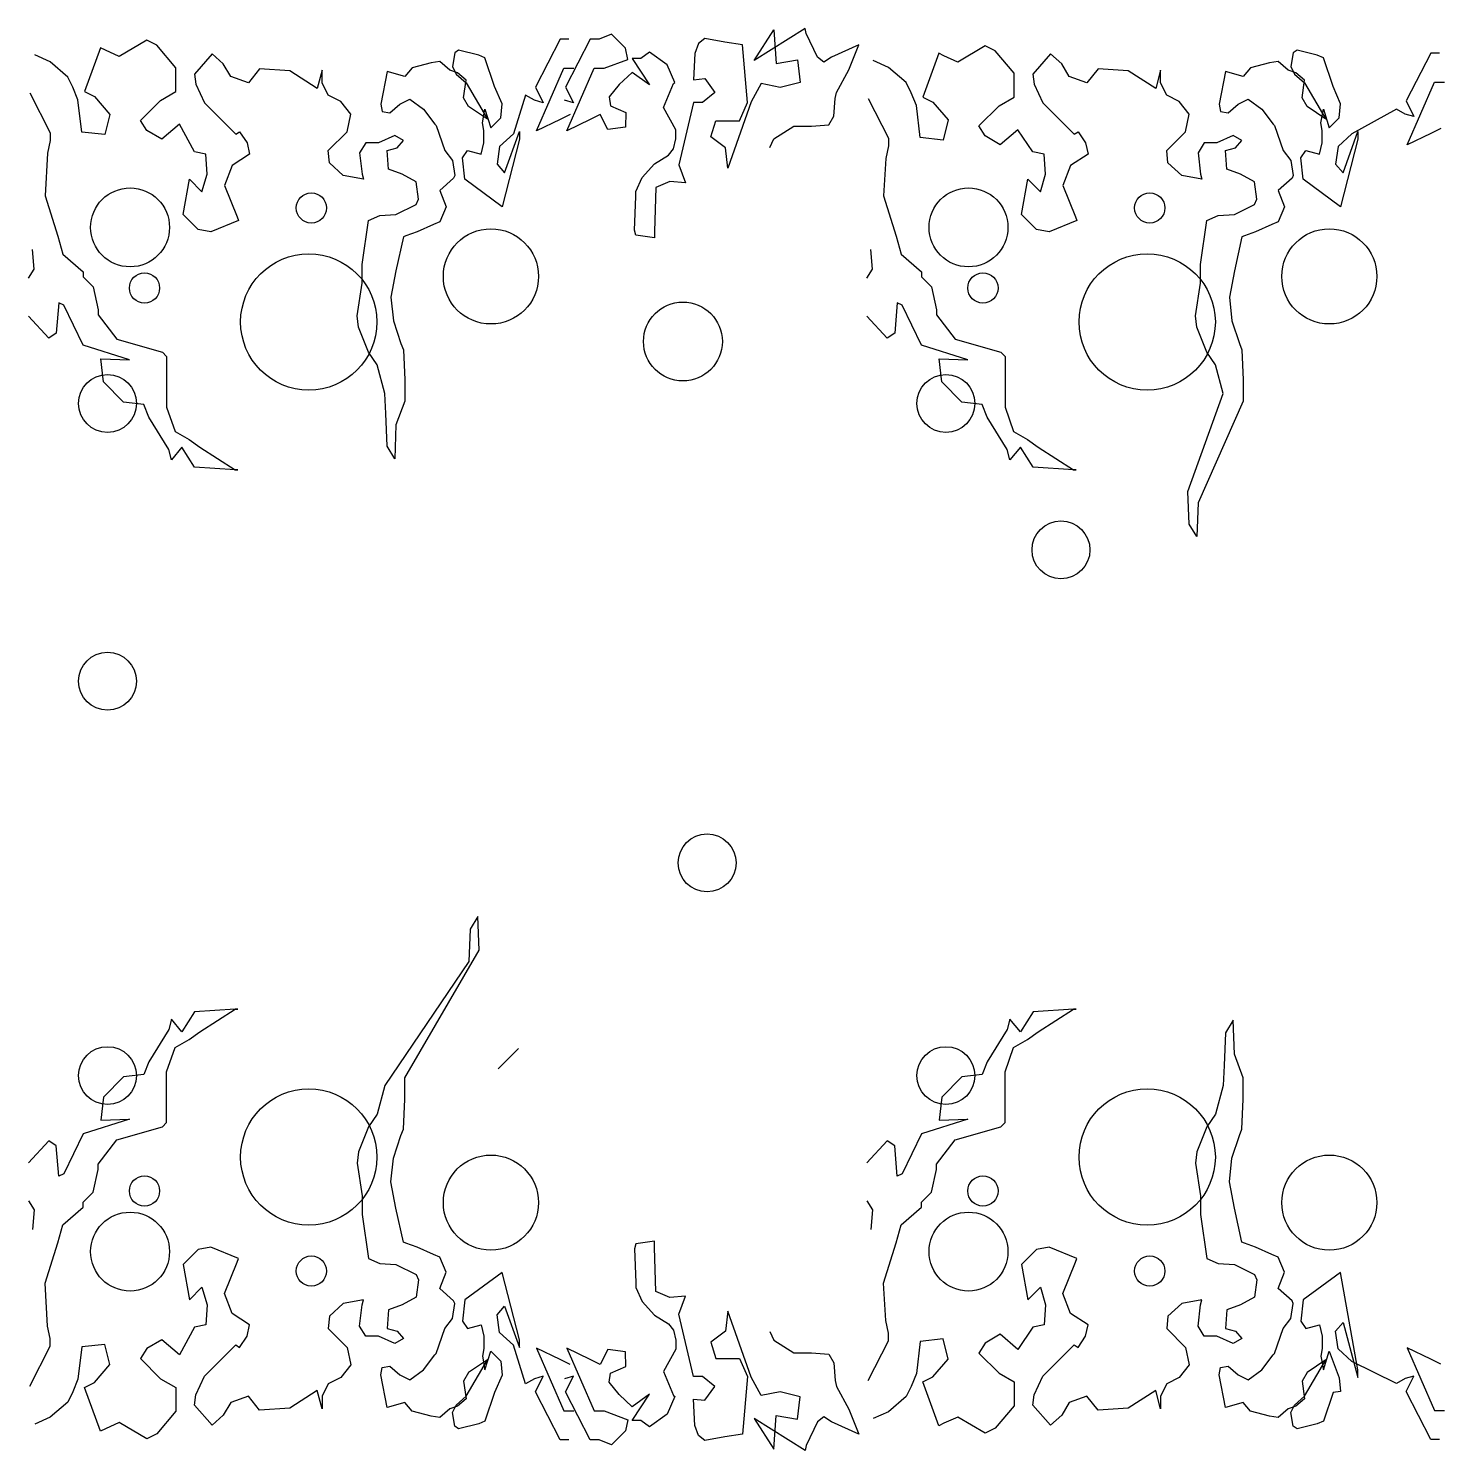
# Model space of a CAD drawing. Header units: millimetres. Extents: x 0 to 25200, y 0 to 17820.
# Drawn here: x 10519.8 to 10985.3, y 12458.9 to 12926.5 of the extents above; entities that cross this region are included whole.
import ezdxf

# ---------------------------------------------------------------- set-up
doc = ezdxf.new("R2010")
doc.units = ezdxf.units.MM
doc.header["$LTSCALE"] = 100
doc.header["$MEASUREMENT"] = 0
doc.layers.add('CO-TREE', color=251, linetype='Continuous')

# ---------------------------------------------------------------- blocks, each defined once
blk = doc.blocks.new('T-035')
at = {"layer": 'CO-TREE'}
for p, q in [((-19.62, 229.3), (-23.74, 227.65)), ((-16.74, 226.41), (-19.62, 229.3)), ((43.98, 231.21), (27.21, 220.62)), ((27.21, 220.62), (33.68, 230.8)), ((33.68, 230.8), (34.5, 219.67)), ((44.39, 229.57), (43.98, 231.21)), ((48.1, 221.73), (44.39, 229.57)), ((-187.64, 224.88), (-192.91, 210.46)), ((-185.99, 224.06), (-187.64, 224.88)), ((-172.39, 227.36), (-181.46, 222)), ((-169.1, 225.71), (-172.39, 227.36)), ((-162.92, 218.29), (-169.1, 225.71)), ((-36.57, 227.65), (-44.68, 211.93)), ((-33.68, 227.65), (-36.57, 227.65)), ((-26.63, 227.65), (-34.74, 211.93)), ((-23.74, 227.65), (-26.63, 227.65)), ((-15.09, 224.76), (-16.74, 226.41)), ((-14.27, 221.05), (-15.09, 224.76)), ((8.98, 226.24), (7.74, 222.94)), ((11.04, 227.89), (8.98, 226.24)), ((17.63, 226.65), (11.04, 227.89)), ((23.4, 225.83), (17.63, 226.65)), ((25.05, 206.87), (23.4, 225.83)), ((61.7, 225.86), (52.63, 221.73)), ((58.4, 217.61), (61.7, 225.86)), ((61.7, 225.86), (61.7, 225.86)), ((103.21, 225.54), (94.15, 220.18)), ((106.51, 223.89), (103.21, 225.54)), ((-204.2, 220.24), (-209.19, 222.52)), ((-198.37, 215.24), (-204.2, 220.24)), ((-181.46, 222), (-185.99, 224.06)), ((-150.97, 222.83), (-156.74, 216.23)), ((-147.26, 219.53), (-150.97, 222.83)), ((-78.97, 219.94), (-85.15, 218.29)), ((-76.08, 220.35), (-78.97, 219.94)), ((-72.79, 217.47), (-76.08, 220.35)), ((-71.14, 223.24), (-71.96, 218.71)), ((-69.9, 224.06), (-71.14, 223.24)), ((-63.31, 222.42), (-69.9, 224.06)), ((-61.25, 221.59), (-63.31, 222.42)), ((-58.07, 212.17), (-61.25, 221.59)), ((-22.09, 218.17), (-14.27, 221.05)), ((-12.88, 221.32), (-7.12, 212.66)), ((-10, 221.32), (-12.88, 221.32)), ((-7.12, 223.38), (-10, 221.32)), ((-1.35, 219.26), (-7.12, 223.38)), ((7.74, 222.94), (7.33, 214.29)), ((34.5, 219.67), (41.51, 220.91)), ((41.51, 220.91), (42.33, 213.49)), ((50.16, 220.09), (48.1, 221.73)), ((52.63, 221.73), (50.16, 220.09)), ((71.41, 218.42), (66.41, 220.71)), ((87.97, 223.07), (82.69, 208.64)), ((89.61, 222.24), (87.97, 223.07)), ((94.15, 220.18), (89.61, 222.24)), ((112.69, 216.47), (106.51, 223.89)), ((124.63, 222.83), (118.87, 216.23)), ((128.34, 219.53), (124.63, 222.83)), ((196.64, 219.94), (190.46, 218.29)), ((199.52, 220.35), (196.64, 219.94)), ((202.82, 217.47), (199.52, 220.35)), ((204.46, 223.24), (203.64, 218.71)), ((205.7, 224.06), (204.46, 223.24)), ((212.29, 222.42), (205.7, 224.06)), ((214.35, 221.59), (212.29, 222.42)), ((217.53, 212.17), (214.35, 221.59)), ((249.66, 223.08), (241.55, 207.36)), ((252.55, 223.08), (249.66, 223.08)), ((-196.7, 211.91), (-198.37, 215.24)), ((-162.92, 210.46), (-162.92, 218.29)), ((-156.74, 216.23), (-156.33, 212.94)), ((-144.79, 215.41), (-147.26, 219.53)), ((-139.02, 213.35), (-144.79, 215.41)), ((-135.31, 217.88), (-139.02, 213.35)), ((-125.42, 217.28), (-135.31, 217.88)), ((-116.36, 211.51), (-125.42, 217.28)), ((-114.81, 217.47), (-116.36, 211.51)), ((-114.81, 213.35), (-114.81, 217.47)), ((-93.39, 217.06), (-95.45, 206.34)), ((-87.62, 215.41), (-93.39, 217.06)), ((-85.15, 218.29), (-87.62, 215.41)), ((-70.32, 216.64), (-72.79, 217.47)), ((-71.96, 218.71), (-70.73, 216.23)), ((-70.73, 216.23), (-67.43, 213.35)), ((-67.43, 214.17), (-70.32, 216.64)), ((-44.27, 197.5), (-35.33, 218.17)), ((-35.33, 218.17), (-32.03, 218.17)), ((-34.33, 197.5), (-25.39, 218.17)), ((-25.39, 218.17), (-22.09, 218.17)), ((-12.88, 216.78), (-17.15, 212.81)), ((-7.12, 212.66), (-12.88, 216.78)), ((1.12, 213.49), (-1.35, 219.26)), ((54.28, 210.19), (58.4, 217.61)), ((77.24, 213.42), (71.41, 218.42)), ((112.69, 208.64), (112.69, 216.47)), ((118.87, 216.23), (119.28, 212.94)), ((130.82, 215.41), (128.34, 219.53)), ((136.58, 213.35), (130.82, 215.41)), ((140.29, 217.88), (136.58, 213.35)), ((150.18, 217.28), (140.29, 217.88)), ((159.24, 211.51), (150.18, 217.28)), ((160.79, 217.47), (159.24, 211.51)), ((160.79, 213.35), (160.79, 217.47)), ((182.22, 217.06), (180.16, 206.34)), ((187.98, 215.41), (182.22, 217.06)), ((190.46, 218.29), (187.98, 215.41)), ((205.29, 216.64), (202.82, 217.47)), ((203.64, 218.71), (204.88, 216.23)), ((204.88, 216.23), (208.17, 213.35)), ((208.17, 214.17), (205.29, 216.64)), ((-195.04, 207.74), (-196.7, 211.91)), ((-192.91, 210.46), (-189.58, 208.79)), ((-167.86, 207.57), (-162.92, 210.46)), ((-156.33, 212.94), (-153.44, 206.75)), ((-112.75, 209.23), (-114.81, 213.35)), ((-68.26, 208.4), (-67.43, 214.17)), ((-67.43, 213.35), (-60.43, 201.39)), ((-55.6, 206.4), (-58.07, 212.17)), ((-44.68, 211.93), (-42.11, 206.78)), ((-34.74, 211.93), (-32.17, 206.78)), ((-17.15, 212.81), (-20.45, 208.69)), ((-2.58, 205.24), (0.71, 213.07)), ((0.71, 213.07), (1.12, 213.49)), ((7.33, 214.29), (11.04, 214.7)), ((11.04, 214.7), (14.34, 210.17)), ((29.56, 213.08), (26.26, 207.11)), ((35.74, 211.84), (29.56, 213.08)), ((42.33, 213.49), (35.74, 211.84)), ((78.9, 210.09), (77.24, 213.42)), ((119.28, 212.94), (122.16, 206.75)), ((162.85, 209.23), (160.79, 213.35)), ((207.35, 208.4), (208.17, 214.17)), ((208.17, 213.35), (215.18, 201.39)), ((220, 206.4), (217.53, 212.17)), ((241.96, 192.93), (250.9, 213.6)), ((250.9, 213.6), (254.19, 213.6)), ((-210.86, 210.03), (-204.2, 196.92)), ((-193.74, 197.13), (-195.04, 207.74)), ((-189.58, 208.79), (-184.58, 202.96)), ((-174.45, 200.98), (-167.86, 207.57)), ((-153.44, 206.75), (-143.14, 196.45)), ((-108.63, 207.17), (-112.75, 209.23)), ((-105.34, 203.04), (-108.63, 207.17)), ((-95.45, 206.34), (-95.04, 203.87)), ((-92.56, 203.46), (-89.27, 206.34)), ((-89.27, 206.34), (-85.97, 207.99)), ((-85.97, 207.99), (-81.44, 204.69)), ((-66.61, 205.52), (-68.26, 208.4)), ((-56.01, 201.87), (-55.6, 206.4)), ((-47.88, 209.25), (-51.89, 196.51)), ((-44.99, 207.61), (-47.88, 209.25)), ((-42.11, 206.78), (-44.99, 207.61)), ((-32.17, 206.78), (-35.05, 207.61)), ((-20.45, 208.69), (-20.03, 205.8)), ((-20.03, 205.8), (-14.94, 203.6)), ((7.33, 206.87), (2.49, 186.38)), ((10.22, 206.87), (7.33, 206.87)), ((14.34, 210.17), (10.22, 206.87)), ((26.26, 207.11), (18.64, 185.32)), ((22.48, 200.88), (25.05, 206.87)), ((53.46, 202.36), (53.87, 208.13)), ((53.87, 208.13), (54.28, 210.19)), ((64.75, 208.21), (71.41, 195.1)), ((80.57, 205.93), (78.9, 210.09)), ((81.86, 195.31), (80.57, 205.93)), ((82.69, 208.64), (86.02, 206.98)), ((86.02, 206.98), (91.02, 201.14)), ((107.74, 205.76), (112.69, 208.64)), ((122.16, 206.75), (132.46, 196.45)), ((166.97, 207.17), (162.85, 209.23)), ((170.27, 203.04), (166.97, 207.17)), ((180.16, 206.34), (180.57, 203.87)), ((183.04, 203.46), (186.34, 206.34)), ((186.34, 206.34), (189.63, 207.99)), ((189.63, 207.99), (194.16, 204.69)), ((209, 205.52), (207.35, 208.4)), ((219.59, 201.87), (220, 206.4)), ((241.55, 207.36), (244.12, 202.21)), ((-184.58, 202.96), (-186.25, 196.3)), ((-106.57, 197.27), (-105.34, 203.04)), ((-95.04, 203.87), (-92.56, 203.46)), ((-81.44, 204.69), (-77.73, 199.75)), ((-60.43, 201.39), (-66.61, 205.52)), ((-62.08, 200.16), (-61.25, 204.69)), ((-61.25, 204.69), (-59.31, 198.57)), ((-59.31, 198.57), (-56.01, 201.87)), ((-36.57, 201.27), (-44.27, 197.5)), ((-33.27, 202.92), (-36.57, 201.27)), ((-26.63, 201.27), (-34.33, 197.5)), ((-23.33, 202.92), (-26.63, 201.27)), ((-20.86, 197.97), (-23.33, 202.92)), ((-14.94, 203.6), (-15.09, 198.8)), ((1.54, 197.82), (-2.58, 205.24)), ((51.81, 199.48), (53.46, 202.36)), ((91.02, 201.14), (89.35, 194.48)), ((101.15, 199.16), (107.74, 205.76)), ((169.03, 197.27), (170.27, 203.04)), ((180.57, 203.87), (183.04, 203.46)), ((194.16, 204.69), (197.87, 199.75)), ((215.18, 201.39), (209, 205.52)), ((213.53, 200.16), (214.35, 204.69)), ((214.35, 204.69), (216.29, 198.57)), ((216.29, 198.57), (219.59, 201.87)), ((238.35, 204.68), (223.71, 196.51)), ((241.23, 203.04), (238.35, 204.68)), ((244.12, 202.21), (241.23, 203.04)), ((-204.2, 196.92), (-204.2, 194.42)), ((-186.25, 196.3), (-193.74, 197.13)), ((-172.39, 197.68), (-174.45, 200.98)), ((-167.45, 194.8), (-172.39, 197.68)), ((-161.68, 199.74), (-167.45, 194.8)), ((-156.74, 190.68), (-161.68, 199.74)), ((-143.14, 196.45), (-141.91, 197.27)), ((-141.91, 197.27), (-139.43, 193.56)), ((-112.75, 191.09), (-106.57, 197.27)), ((-77.73, 199.75), (-77.32, 199.33)), ((-77.32, 199.33), (-74.44, 191.09)), ((-61.66, 197.69), (-62.08, 200.16)), ((-61.66, 193.56), (-61.66, 197.69)), ((-51.89, 196.51), (-56.43, 192.39)), ((-54.78, 183.73), (-49.94, 197.3)), ((-49.94, 197.3), (-49.94, 194.83)), ((-15.09, 198.8), (-20.86, 197.97)), ((1.54, 194.94), (1.54, 197.82)), ((13, 195.53), (14.65, 200.88)), ((14.65, 200.88), (17.53, 200.88)), ((17.53, 200.88), (22.48, 200.88)), ((33.68, 194.94), (40.27, 199.07)), ((40.27, 199.07), (46.04, 199.07)), ((46.04, 199.07), (51.81, 199.48)), ((103.21, 195.86), (101.15, 199.16)), ((113.92, 197.92), (108.15, 192.98)), ((118.87, 190.68), (113.92, 197.92)), ((132.46, 196.45), (133.7, 197.27)), ((133.7, 197.27), (136.17, 193.56)), ((162.85, 191.09), (169.03, 197.27)), ((197.87, 199.75), (198.28, 199.33)), ((198.28, 199.33), (201.17, 191.09)), ((213.94, 197.69), (213.53, 200.16)), ((213.94, 193.56), (213.94, 197.69)), ((223.71, 196.51), (219.18, 192.39)), ((220.83, 183.73), (225.67, 197.3)), ((225.67, 197.3), (225.67, 194.83)), ((249.66, 196.7), (241.96, 192.93)), ((252.96, 198.35), (249.66, 196.7)), ((-204.2, 194.42), (-205.03, 190.25)), ((-139.43, 193.56), (-138.61, 189.85)), ((-100.39, 193.56), (-102.45, 190.27)), ((-98.33, 193.56), (-100.39, 193.56)), ((-96.27, 193.56), (-98.33, 193.56)), ((-90.92, 196.04), (-96.27, 193.56)), ((-93.39, 191.09), (-90.09, 191.91)), ((-88.03, 194.39), (-90.92, 196.04)), ((-90.09, 191.91), (-88.03, 194.39)), ((-62.49, 189.85), (-61.66, 193.56)), ((-56.43, 192.39), (-57.25, 186.62)), ((-49.94, 194.83), (-55.6, 172.6)), ((0.71, 191.64), (1.54, 194.94)), ((17.82, 191.92), (13, 195.53)), ((18.64, 185.32), (17.82, 191.92)), ((32.44, 192.06), (33.68, 194.94)), ((71.41, 192.6), (70.57, 188.43)), ((71.41, 195.1), (71.41, 192.6)), ((89.35, 194.48), (81.86, 195.31)), ((108.15, 192.98), (103.21, 195.86)), ((136.17, 193.56), (137, 189.85)), ((175.21, 193.56), (173.15, 190.27)), ((177.27, 193.56), (175.21, 193.56)), ((179.33, 193.56), (177.27, 193.56)), ((184.69, 196.04), (179.33, 193.56)), ((182.22, 191.09), (185.51, 191.91)), ((187.57, 194.39), (184.69, 196.04)), ((185.51, 191.91), (187.57, 194.39)), ((213.12, 189.85), (213.94, 193.56)), ((219.18, 192.39), (218.35, 186.62)), ((225.67, 194.83), (220, 172.6)), ((-205.03, 190.25), (-205.86, 176.2)), ((-153.03, 189.85), (-156.74, 190.68)), ((-152.62, 183.26), (-153.03, 189.85)), ((-138.61, 189.85), (-144.38, 186.14)), ((-112.34, 186.97), (-112.75, 191.09)), ((-102.45, 190.27), (-101.63, 183.26)), ((-92.98, 184.91), (-93.39, 191.09)), ((-74.44, 191.09), (-71.96, 187.79)), ((-71.96, 187.79), (-71.14, 182.85)), ((-68.67, 188.62), (-67.02, 191.09)), ((-67.84, 181.61), (-68.67, 188.62)), ((-67.02, 191.09), (-62.49, 189.85)), ((-5.47, 186.7), (-0.94, 189.58)), ((-0.94, 189.58), (0.71, 191.64)), ((70.57, 188.43), (69.74, 176.2)), ((122.57, 189.85), (118.87, 190.68)), ((122.99, 183.26), (122.57, 189.85)), ((137, 189.85), (131.23, 186.14)), ((163.26, 186.97), (162.85, 191.09)), ((173.15, 190.27), (173.98, 183.26)), ((182.63, 184.91), (182.22, 191.09)), ((201.17, 191.09), (203.64, 187.79)), ((203.64, 187.79), (204.46, 182.85)), ((206.94, 188.62), (208.58, 191.09)), ((207.76, 181.61), (206.94, 188.62)), ((208.58, 191.09), (213.12, 189.85)), ((-154.27, 177.49), (-152.62, 183.26)), ((-144.38, 186.14), (-146.85, 179.55)), ((-107.81, 182.85), (-112.34, 186.97)), ((-101.22, 181.61), (-107.81, 182.85)), ((-101.63, 183.26), (-101.22, 181.61)), ((-88.44, 183.26), (-92.98, 184.91)), ((-83.91, 180.79), (-88.44, 183.26)), ((-71.14, 182.85), (-71.55, 182.02)), ((-57.25, 186.62), (-54.78, 183.73)), ((-9.59, 182.16), (-5.47, 186.7)), ((2.49, 186.38), (4.71, 180.47)), ((121.34, 177.49), (122.99, 183.26)), ((131.23, 186.14), (128.76, 179.55)), ((167.8, 182.85), (163.26, 186.97)), ((174.39, 181.61), (167.8, 182.85)), ((173.98, 183.26), (174.39, 181.61)), ((187.16, 183.26), (182.63, 184.91)), ((191.69, 180.79), (187.16, 183.26)), ((204.46, 182.85), (204.05, 182.02)), ((218.35, 186.62), (220.83, 183.73)), ((-160.45, 170.07), (-158.39, 181.61)), ((-158.39, 181.61), (-154.27, 177.49)), ((-146.85, 179.55), (-142.73, 169.25)), ((-83.09, 175.02), (-83.91, 180.79)), ((-71.55, 182.02), (-76.08, 177.9)), ((-76.08, 177.9), (-74.02, 172.54)), ((-55.6, 172.6), (-67.84, 181.61)), ((-11.65, 177.63), (-9.59, 182.16)), ((-5.06, 178.87), (-5.47, 164.44)), ((-0.52, 180.93), (-5.06, 178.87)), ((4.71, 180.47), (-0.52, 180.93)), ((115.16, 170.07), (117.22, 181.61)), ((117.22, 181.61), (121.34, 177.49)), ((128.76, 179.55), (132.88, 169.25)), ((192.52, 175.02), (191.69, 180.79)), ((204.05, 182.02), (199.52, 177.9)), ((199.52, 177.9), (201.58, 172.54)), ((220, 172.6), (207.76, 181.61)), ((-205.86, 176.2), (-201.7, 162.87)), ((-90.5, 170.07), (-83.91, 173.37)), ((-83.91, 173.37), (-83.09, 175.02)), ((-12.06, 164.85), (-11.65, 175.98)), ((-11.65, 175.98), (-11.65, 177.63)), ((69.74, 176.2), (73.9, 162.87)), ((185.1, 170.07), (191.69, 173.37)), ((191.69, 173.37), (192.52, 175.02)), ((-155.5, 165.12), (-160.45, 170.07)), ((-142.73, 169.25), (-142.32, 168.01)), ((-99.57, 168.01), (-95.86, 169.66)), ((-95.86, 169.66), (-90.5, 170.07)), ((-74.02, 172.54), (-76.08, 167.6)), ((120.1, 165.12), (115.16, 170.07)), ((132.88, 169.25), (133.29, 168.01)), ((176.04, 168.01), (179.74, 169.66)), ((179.74, 169.66), (185.1, 170.07)), ((201.58, 172.54), (199.52, 167.6)), ((-151.38, 164.3), (-155.5, 165.12)), ((-142.32, 168.01), (-151.38, 164.3)), ((-101.63, 153.58), (-99.57, 168.01)), ((-83.5, 164.3), (-87.21, 163.06)), ((-78.14, 166.77), (-83.5, 164.3)), ((-76.08, 167.6), (-78.14, 166.77)), ((-11.65, 163.2), (-12.06, 164.85)), ((-5.47, 164.44), (-5.47, 162.38)), ((124.22, 164.3), (120.1, 165.12)), ((133.29, 168.01), (124.22, 164.3)), ((173.98, 153.58), (176.04, 168.01)), ((192.1, 164.3), (188.4, 163.06)), ((197.46, 166.77), (192.1, 164.3)), ((199.52, 167.6), (197.46, 166.77)), ((-201.7, 162.87), (-200.03, 157.04)), ((-88.03, 162.65), (-90.5, 151.52)), ((-87.21, 163.06), (-88.03, 162.65)), ((-5.47, 162.38), (-11.65, 163.2)), ((73.9, 162.87), (75.57, 157.04)), ((187.57, 162.65), (185.1, 151.52)), ((188.4, 163.06), (187.57, 162.65)), ((-209.47, 152.1), (-210.03, 158.49)), ((-200.03, 157.04), (-193.37, 151.21)), ((66.14, 152.1), (65.58, 158.49)), ((75.57, 157.04), (82.23, 151.21)), ((-211.32, 149.13), (-209.47, 152.1)), ((-193.37, 151.21), (-193.37, 149.56)), ((-101.63, 147.4), (-101.63, 153.58)), ((-90.5, 151.52), (-92.15, 142.87)), ((64.29, 149.13), (66.14, 152.1)), ((82.23, 151.21), (82.24, 149.56)), ((173.98, 147.4), (173.98, 153.58)), ((185.1, 151.52), (183.45, 142.87)), ((-193.37, 149.56), (-190.04, 146.23)), ((-190.04, 146.23), (-188.37, 138.73)), ((-103.28, 136.68), (-101.63, 147.4)), ((82.24, 149.56), (85.57, 146.23)), ((85.57, 146.23), (87.23, 138.73)), ((172.33, 136.68), (173.98, 147.4)), ((-201.32, 141.01), (-202.16, 131.02)), ((-199.66, 140.18), (-201.32, 141.01)), ((-92.15, 142.87), (-91.33, 135.04)), ((74.28, 141.01), (73.45, 131.02)), ((75.95, 140.18), (74.28, 141.01)), ((183.45, 142.87), (184.28, 135.04)), ((-204.65, 129.35), (-211.32, 136.63)), ((-193.37, 127.07), (-199.66, 140.18)), ((-188.37, 138.73), (-188.37, 137.07)), ((-188.37, 137.07), (-182.27, 129.01)), ((-102.86, 132.98), (-103.28, 136.68)), ((70.95, 129.35), (64.29, 136.63)), ((82.24, 127.07), (75.95, 140.18)), ((87.23, 138.73), (87.23, 137.07)), ((87.23, 137.07), (93.33, 129.01)), ((172.74, 132.98), (172.33, 136.68)), ((-202.16, 131.02), (-204.65, 129.35)), ((-99.57, 124.73), (-102.86, 132.98)), ((-91.33, 135.04), (-88.86, 127.62)), ((73.45, 131.02), (70.95, 129.35)), ((176.04, 124.73), (172.74, 132.98)), ((184.28, 135.04), (186.75, 127.62)), ((-178.13, 122.29), (-193.37, 127.07)), ((-182.27, 129.01), (-167.3, 124.78)), ((-88.86, 127.62), (-88.03, 125.56)), ((97.48, 122.29), (82.24, 127.07)), ((93.33, 129.01), (108.3, 124.78)), ((186.75, 127.62), (187.57, 125.56)), ((-187.54, 122.53), (-178.13, 122.29)), ((-186.7, 115.03), (-187.54, 122.53)), ((-167.3, 124.78), (-165.89, 123.36)), ((-165.89, 123.36), (-165.89, 106.7)), ((-96.68, 120.61), (-99.57, 124.73)), ((-88.03, 125.56), (-87.62, 115.66)), ((88.9, 115.03), (88.07, 122.53)), ((88.07, 122.53), (97.48, 122.29)), ((108.3, 124.78), (109.72, 123.36)), ((109.72, 123.36), (109.72, 106.7)), ((178.92, 120.61), (176.04, 124.73)), ((187.57, 125.56), (187.98, 115.66)), ((-94.21, 111.13), (-96.68, 120.61)), ((181.39, 111.13), (178.92, 120.61)), ((-180.04, 108.37), (-186.7, 115.03)), ((-87.62, 115.66), (-87.62, 108.66)), ((95.56, 108.37), (88.9, 115.03)), ((187.98, 115.66), (187.98, 108.66)), ((-173.38, 107.54), (-180.04, 108.37)), ((-93.8, 104.54), (-94.21, 111.13)), ((-87.62, 108.66), (-90.5, 100.83)), ((102.22, 107.54), (95.56, 108.37)), ((169.86, 78.95), (181.39, 111.13)), ((187.98, 108.66), (173.15, 75.24)), ((-171.72, 103.37), (-173.38, 107.54)), ((-165.14, 92.7), (-171.72, 103.37)), ((-165.89, 106.7), (-163.11, 98.65)), ((-93.39, 93.82), (-93.8, 104.54)), ((103.89, 103.37), (102.22, 107.54)), ((110.46, 92.7), (103.89, 103.37)), ((109.72, 106.7), (112.49, 98.65)), ((-163.11, 98.65), (-158.48, 96.03)), ((-90.5, 100.83), (-90.92, 89.7)), ((112.49, 98.65), (117.12, 96.03)), ((-160.85, 93.56), (-164.31, 89.37)), ((-156.69, 86.9), (-160.85, 93.56)), ((-158.48, 96.03), (-155.03, 93.56)), ((-155.03, 93.56), (-143.37, 86.07)), ((-90.92, 89.7), (-93.39, 93.82)), ((114.75, 93.56), (111.3, 89.37)), ((118.91, 86.9), (114.75, 93.56)), ((117.12, 96.03), (120.58, 93.56)), ((120.58, 93.56), (132.24, 86.07)), ((-164.31, 89.37), (-165.14, 92.7)), ((111.3, 89.37), (110.46, 92.7)), ((-143.37, 86.07), (-156.69, 86.9)), ((-142.54, 86.07), (-143.37, 86.07)), ((-143.37, 86.07), (-142.54, 86.07)), ((132.24, 86.07), (118.91, 86.9)), ((132.24, 86.07), (133.07, 86.07)), ((133.07, 86.07), (132.24, 86.07)), ((170.27, 68.23), (169.86, 78.95)), ((173.15, 75.24), (172.74, 64.11)), ((172.74, 64.11), (170.27, 68.23)), ((-66.08, -64.94), (-66.5, -75.65)), ((-63.61, -60.82), (-66.08, -64.94)), ((-63.2, -71.94), (-63.61, -60.82)), ((-87.62, -113.89), (-63.2, -71.94)), ((-66.5, -75.65), (-94.21, -116.37)), ((-156.69, -92.13), (-160.85, -98.8)), ((-143.37, -91.3), (-156.69, -92.13)), ((-155.03, -98.8), (-143.37, -91.3)), ((-143.37, -91.3), (-142.54, -91.3)), ((-142.54, -91.3), (-143.37, -91.3)), ((118.91, -92.13), (114.75, -98.8)), ((132.24, -91.3), (118.91, -92.13)), ((120.58, -98.8), (132.24, -91.3)), ((133.07, -91.3), (132.24, -91.3)), ((132.24, -91.3), (133.07, -91.3)), ((-165.14, -97.93), (-171.72, -108.61)), ((-164.31, -94.6), (-165.14, -97.93)), ((-160.85, -98.8), (-164.31, -94.6)), ((110.46, -97.93), (103.89, -108.61)), ((111.3, -94.6), (110.46, -97.93)), ((114.75, -98.8), (111.3, -94.6)), ((184.69, -94.93), (182.22, -99.05)), ((185.1, -106.06), (184.69, -94.93)), ((-163.11, -103.88), (-158.48, -101.27)), ((-158.48, -101.27), (-155.03, -98.8)), ((112.49, -103.88), (117.12, -101.27)), ((117.12, -101.27), (120.58, -98.8)), ((182.22, -99.05), (181.8, -109.77)), ((-165.89, -111.94), (-163.11, -103.88)), ((-50.27, -104.25), (-56.93, -110.91)), ((109.72, -111.94), (112.49, -103.88)), ((187.98, -113.89), (185.1, -106.06)), ((-171.72, -108.61), (-173.38, -112.77)), ((-165.89, -128.6), (-165.89, -111.94)), ((103.89, -108.61), (102.22, -112.77)), ((109.72, -128.6), (109.72, -111.94)), ((181.8, -109.77), (181.39, -116.37)), ((-180.04, -113.6), (-186.7, -120.27)), ((-173.38, -112.77), (-180.04, -113.6)), ((-94.21, -116.37), (-96.68, -125.84)), ((-87.62, -120.9), (-87.62, -113.89)), ((95.56, -113.6), (88.9, -120.27)), ((102.22, -112.77), (95.56, -113.6)), ((181.39, -116.37), (178.92, -125.84)), ((187.98, -120.9), (187.98, -113.89)), ((-186.7, -120.27), (-187.54, -127.77)), ((-88.03, -130.79), (-87.62, -120.9)), ((88.9, -120.27), (88.07, -127.77)), ((187.57, -130.79), (187.98, -120.9)), ((-96.68, -125.84), (-99.57, -129.97)), ((178.92, -125.84), (176.04, -129.97)), ((-178.13, -127.52), (-193.37, -132.3)), ((-187.54, -127.77), (-178.13, -127.52)), ((-182.27, -134.24), (-167.3, -130.02)), ((-167.3, -130.02), (-165.89, -128.6)), ((-99.57, -129.97), (-102.86, -138.21)), ((-88.86, -132.85), (-88.03, -130.79)), ((97.48, -127.52), (82.24, -132.3)), ((88.07, -127.77), (97.48, -127.52)), ((93.33, -134.24), (108.3, -130.02)), ((108.3, -130.02), (109.72, -128.6)), ((176.04, -129.97), (172.74, -138.21)), ((186.75, -132.85), (187.57, -130.79)), ((-204.65, -134.59), (-211.32, -141.87)), ((-202.16, -136.25), (-204.65, -134.59)), ((-193.37, -132.3), (-199.66, -145.42)), ((-188.37, -142.3), (-182.27, -134.24)), ((-91.33, -140.27), (-88.86, -132.85)), ((70.95, -134.59), (64.29, -141.87)), ((73.45, -136.25), (70.95, -134.59)), ((82.24, -132.3), (75.95, -145.42)), ((87.23, -142.3), (93.33, -134.24)), ((184.28, -140.27), (186.75, -132.85)), ((-201.32, -146.25), (-202.16, -136.25)), ((-102.86, -138.21), (-103.28, -141.92)), ((-92.15, -148.1), (-91.33, -140.27)), ((74.28, -146.25), (73.45, -136.25)), ((172.74, -138.21), (172.33, -141.92)), ((183.45, -148.1), (184.28, -140.27)), ((-190.04, -151.46), (-188.37, -143.97)), ((-188.37, -143.97), (-188.37, -142.3)), ((-103.28, -141.92), (-101.63, -152.64)), ((85.57, -151.46), (87.23, -143.97)), ((87.23, -143.97), (87.23, -142.3)), ((172.33, -141.92), (173.98, -152.64)), ((-199.66, -145.42), (-201.32, -146.25)), ((-90.5, -156.76), (-92.15, -148.1)), ((75.95, -145.42), (74.28, -146.25)), ((185.1, -156.76), (183.45, -148.1)), ((-193.37, -154.8), (-190.04, -151.46)), ((-101.63, -152.64), (-101.63, -158.82)), ((82.24, -154.8), (85.57, -151.46)), ((173.98, -152.64), (173.98, -158.82)), ((-211.32, -154.36), (-209.47, -157.33)), ((-209.47, -157.33), (-210.03, -163.72)), ((-200.03, -162.27), (-193.37, -156.44)), ((-193.37, -156.44), (-193.37, -154.8)), ((-101.63, -158.82), (-99.57, -173.24)), ((-88.03, -167.89), (-90.5, -156.76)), ((64.29, -154.36), (66.14, -157.33)), ((66.14, -157.33), (65.58, -163.72)), ((75.57, -162.27), (82.23, -156.44)), ((82.23, -156.44), (82.24, -154.8)), ((173.98, -158.82), (176.04, -173.24)), ((187.57, -167.89), (185.1, -156.76)), ((-201.7, -168.1), (-200.03, -162.27)), ((73.9, -168.1), (75.57, -162.27)), ((-205.86, -181.43), (-201.7, -168.1)), ((-87.21, -168.3), (-88.03, -167.89)), ((-83.5, -169.53), (-87.21, -168.3)), ((-5.47, -167.61), (-11.65, -168.44)), ((-5.47, -169.67), (-5.47, -167.61)), ((69.74, -181.43), (73.9, -168.1)), ((188.4, -168.3), (187.57, -167.89)), ((192.1, -169.53), (188.4, -168.3)), ((-155.5, -170.36), (-160.45, -175.3)), ((-151.38, -169.53), (-155.5, -170.36)), ((-142.32, -173.24), (-151.38, -169.53)), ((-78.14, -172.01), (-83.5, -169.53)), ((-76.08, -172.83), (-78.14, -172.01)), ((-74.02, -177.78), (-76.08, -172.83)), ((-11.65, -168.44), (-12.06, -170.09)), ((-12.06, -170.09), (-11.65, -181.21)), ((-5.06, -184.1), (-5.47, -169.67)), ((120.1, -170.36), (115.16, -175.3)), ((124.22, -169.53), (120.1, -170.36)), ((133.29, -173.24), (124.22, -169.53)), ((197.46, -172.01), (192.1, -169.53)), ((199.52, -172.83), (197.46, -172.01)), ((201.58, -177.78), (199.52, -172.83)), ((-160.45, -175.3), (-158.39, -186.85)), ((-146.85, -184.78), (-142.73, -174.48)), ((-142.73, -174.48), (-142.32, -173.24)), ((-99.57, -173.24), (-95.86, -174.89)), ((-95.86, -174.89), (-90.5, -175.3)), ((-90.5, -175.3), (-83.91, -178.6)), ((115.16, -175.3), (117.22, -186.85)), ((128.76, -184.78), (132.88, -174.48)), ((132.88, -174.48), (133.29, -173.24)), ((176.04, -173.24), (179.74, -174.89)), ((179.74, -174.89), (185.1, -175.3)), ((185.1, -175.3), (191.69, -178.6)), ((-205.03, -195.49), (-205.86, -181.43)), ((-83.91, -178.6), (-83.09, -180.25)), ((-83.09, -180.25), (-83.91, -186.02)), ((-76.08, -183.14), (-74.02, -177.78)), ((-55.6, -177.84), (-67.84, -186.85)), ((-49.94, -200.06), (-55.6, -177.84)), ((-11.65, -181.21), (-11.65, -182.86)), ((70.57, -193.67), (69.74, -181.43)), ((191.69, -178.6), (192.52, -180.25)), ((192.52, -180.25), (191.69, -186.02)), ((199.52, -183.14), (201.58, -177.78)), ((220, -177.84), (207.76, -186.85)), ((225.67, -209.93), (220, -177.84)), ((-158.39, -186.85), (-154.27, -182.72)), ((-154.27, -182.72), (-152.62, -188.49)), ((-144.38, -191.38), (-146.85, -184.78)), ((-101.22, -186.85), (-107.81, -188.08)), ((-101.63, -188.49), (-101.22, -186.85)), ((-83.91, -186.02), (-88.44, -188.49)), ((-71.55, -187.26), (-76.08, -183.14)), ((-67.84, -186.85), (-68.67, -193.85)), ((-11.65, -182.86), (-9.59, -187.4)), ((-0.52, -186.16), (-5.06, -184.1)), ((4.71, -185.71), (-0.52, -186.16)), ((2.49, -191.61), (4.71, -185.71)), ((117.22, -186.85), (121.34, -182.72)), ((121.34, -182.72), (122.99, -188.49)), ((131.23, -191.38), (128.76, -184.78)), ((174.39, -186.85), (167.8, -188.08)), ((173.98, -188.49), (174.39, -186.85)), ((191.69, -186.02), (187.16, -188.49)), ((204.05, -187.26), (199.52, -183.14)), ((207.76, -186.85), (206.94, -193.85)), ((-152.62, -188.49), (-153.03, -195.09)), ((-138.61, -195.09), (-144.38, -191.38)), ((-107.81, -188.08), (-112.34, -192.2)), ((-102.45, -195.5), (-101.63, -188.49)), ((-92.98, -190.14), (-93.39, -196.32)), ((-88.44, -188.49), (-92.98, -190.14)), ((-71.96, -193.03), (-71.14, -188.08)), ((-71.14, -188.08), (-71.55, -187.26)), ((-57.25, -191.85), (-54.78, -188.96)), ((-54.78, -188.96), (-49.94, -202.54)), ((-9.59, -187.4), (-5.47, -191.93)), ((7.33, -212.1), (2.49, -191.61)), ((18.64, -190.56), (17.82, -197.15)), ((26.26, -212.35), (18.64, -190.56)), ((122.99, -188.49), (122.57, -195.09)), ((137, -195.09), (131.23, -191.38)), ((167.8, -188.08), (163.26, -192.2)), ((173.15, -195.5), (173.98, -188.49)), ((182.63, -190.14), (182.22, -196.32)), ((187.16, -188.49), (182.63, -190.14)), ((203.64, -193.03), (204.46, -188.08)), ((204.46, -188.08), (204.05, -187.26)), ((-204.2, -199.65), (-205.03, -195.49)), ((-156.74, -195.91), (-161.68, -204.98)), ((-153.03, -195.09), (-156.74, -195.91)), ((-139.43, -198.8), (-138.61, -195.09)), ((-112.34, -192.2), (-112.75, -196.32)), ((-112.75, -196.32), (-106.57, -202.51)), ((-100.39, -198.8), (-102.45, -195.5)), ((-93.39, -196.32), (-90.09, -197.15)), ((-77.32, -204.57), (-74.44, -196.32)), ((-74.44, -196.32), (-71.96, -193.03)), ((-68.67, -193.85), (-67.02, -196.32)), ((-67.02, -196.32), (-62.49, -195.09)), ((-62.49, -195.09), (-61.66, -198.8)), ((-56.43, -197.62), (-57.25, -191.85)), ((-5.47, -191.93), (-0.94, -194.82)), ((-0.94, -194.82), (0.71, -196.88)), ((71.41, -197.83), (70.57, -193.67)), ((118.87, -195.91), (113.92, -203.16)), ((122.57, -195.09), (118.87, -195.91)), ((136.17, -198.8), (137, -195.09)), ((163.26, -192.2), (162.85, -196.32)), ((162.85, -196.32), (169.03, -202.51)), ((175.21, -198.8), (173.15, -195.5)), ((182.22, -196.32), (185.51, -197.15)), ((198.28, -204.57), (201.17, -196.32)), ((201.17, -196.32), (203.64, -193.03)), ((206.94, -193.85), (208.58, -196.32)), ((208.58, -196.32), (213.12, -195.09)), ((213.12, -195.09), (213.94, -198.8)), ((218.35, -197.23), (220.83, -194.34)), ((220.83, -194.34), (225.67, -212.4)), ((-204.2, -202.15), (-204.2, -199.65)), ((-167.45, -200.03), (-172.39, -202.92)), ((-161.68, -204.98), (-167.45, -200.03)), ((-141.91, -202.51), (-139.43, -198.8)), ((-98.33, -198.8), (-100.39, -198.8)), ((-96.27, -198.8), (-98.33, -198.8)), ((-90.92, -201.27), (-96.27, -198.8)), ((-88.03, -199.62), (-90.92, -201.27)), ((-90.09, -197.15), (-88.03, -199.62)), ((-61.66, -198.8), (-61.66, -202.92)), ((-51.89, -201.74), (-56.43, -197.62)), ((-49.94, -202.54), (-49.94, -200.06)), ((0.71, -196.88), (1.54, -200.17)), ((1.54, -200.17), (1.54, -203.06)), ((17.82, -197.15), (13, -200.76)), ((13, -200.76), (14.65, -206.12)), ((32.44, -197.29), (33.68, -200.18)), ((33.68, -200.18), (40.27, -204.3)), ((64.75, -213.44), (71.41, -200.33)), ((71.41, -200.33), (71.41, -197.83)), ((81.86, -200.55), (80.57, -211.16)), ((89.35, -199.71), (81.86, -200.55)), ((91.02, -206.38), (89.35, -199.71)), ((108.15, -198.21), (103.21, -201.1)), ((113.92, -203.16), (108.15, -198.21)), ((133.7, -202.51), (136.17, -198.8)), ((177.27, -198.8), (175.21, -198.8)), ((179.33, -198.8), (177.27, -198.8)), ((184.69, -201.27), (179.33, -198.8)), ((187.57, -199.62), (184.69, -201.27)), ((185.51, -197.15), (187.57, -199.62)), ((213.94, -198.8), (213.94, -202.92)), ((219.18, -203), (218.35, -197.23)), ((-210.86, -215.26), (-204.2, -202.15)), ((-193.74, -202.37), (-195.04, -212.98)), ((-186.25, -201.53), (-193.74, -202.37)), ((-184.58, -208.2), (-186.25, -201.53)), ((-172.39, -202.92), (-174.45, -206.21)), ((-153.44, -211.99), (-143.14, -201.68)), ((-143.14, -201.68), (-141.91, -202.51)), ((-106.57, -202.51), (-105.34, -208.28)), ((-81.44, -209.93), (-77.73, -204.98)), ((-77.73, -204.98), (-77.32, -204.57)), ((-61.66, -202.92), (-62.08, -205.39)), ((-62.08, -205.39), (-61.25, -209.93)), ((-61.25, -209.93), (-59.31, -203.8)), ((-59.31, -203.8), (-56.01, -207.1)), ((-47.88, -214.49), (-51.89, -201.74)), ((-36.57, -206.5), (-44.27, -202.74)), ((-44.27, -202.74), (-35.33, -223.4)), ((-26.63, -206.5), (-34.33, -202.74)), ((-34.33, -202.74), (-25.39, -223.4)), ((-20.86, -203.21), (-23.33, -208.15)), ((-15.09, -204.03), (-20.86, -203.21)), ((-14.94, -208.83), (-15.09, -204.03)), ((1.54, -203.06), (-2.58, -210.48)), ((40.27, -204.3), (46.04, -204.3)), ((46.04, -204.3), (51.81, -204.71)), ((51.81, -204.71), (53.46, -207.6)), ((103.21, -201.1), (101.15, -204.4)), ((101.15, -204.4), (107.74, -210.99)), ((122.16, -211.99), (132.46, -201.68)), ((132.46, -201.68), (133.7, -202.51)), ((169.03, -202.51), (170.27, -208.28)), ((194.16, -209.93), (197.87, -204.98)), ((197.87, -204.98), (198.28, -204.57)), ((213.94, -202.92), (213.53, -205.39)), ((213.53, -205.39), (214.35, -209.93)), ((214.35, -209.93), (216.29, -203.8)), ((216.29, -203.8), (219.59, -212.48)), ((223.71, -207.12), (219.18, -203)), ((241.96, -202.65), (250.9, -223.31)), ((249.66, -206.41), (241.96, -202.65)), ((-189.58, -214.03), (-184.58, -208.2)), ((-174.45, -206.21), (-167.86, -212.81)), ((-105.34, -208.28), (-108.63, -212.4)), ((-95.45, -211.58), (-95.04, -209.1)), ((-95.04, -209.1), (-92.56, -208.69)), ((-92.56, -208.69), (-89.27, -211.58)), ((-85.97, -213.22), (-81.44, -209.93)), ((-67.43, -218.58), (-60.43, -206.63)), ((-60.43, -206.63), (-66.61, -210.75)), ((-56.01, -207.1), (-55.6, -211.63)), ((-33.27, -208.15), (-36.57, -206.5)), ((-23.33, -208.15), (-26.63, -206.5)), ((-20.03, -211.04), (-14.94, -208.83)), ((14.65, -206.12), (17.53, -206.12)), ((17.53, -206.12), (22.48, -206.12)), ((22.48, -206.12), (25.05, -212.1)), ((53.46, -207.6), (53.87, -213.37)), ((86.02, -212.21), (91.02, -206.38)), ((170.27, -208.28), (166.97, -212.4)), ((180.16, -211.58), (180.57, -209.1)), ((180.57, -209.1), (183.04, -208.69)), ((183.04, -208.69), (186.34, -211.58)), ((189.63, -213.22), (194.16, -209.93)), ((208.17, -218.58), (215.18, -206.63)), ((215.18, -206.63), (209, -210.75)), ((238.35, -214.4), (223.71, -207.12)), ((225.67, -212.4), (225.67, -209.93)), ((252.96, -208.06), (249.66, -206.41)), ((-195.04, -212.98), (-196.7, -217.14)), ((-192.91, -215.69), (-189.58, -214.03)), ((-167.86, -212.81), (-162.92, -215.69)), ((-156.33, -218.17), (-153.44, -211.99)), ((-112.75, -214.46), (-114.81, -218.58)), ((-108.63, -212.4), (-112.75, -214.46)), ((-93.39, -222.29), (-95.45, -211.58)), ((-89.27, -211.58), (-85.97, -213.22)), ((-66.61, -210.75), (-68.26, -213.64)), ((-68.26, -213.64), (-67.43, -219.41)), ((-55.6, -211.63), (-58.07, -217.4)), ((-44.99, -212.84), (-47.88, -214.49)), ((-42.11, -212.02), (-44.99, -212.84)), ((-44.68, -217.16), (-42.11, -212.02)), ((-32.17, -212.02), (-35.05, -212.84)), ((-34.74, -217.16), (-32.17, -212.02)), ((-20.45, -213.92), (-20.03, -211.04)), ((-17.15, -218.04), (-20.45, -213.92)), ((-2.58, -210.48), (0.71, -218.31)), ((10.22, -212.1), (7.33, -212.1)), ((14.34, -215.4), (10.22, -212.1)), ((25.05, -212.1), (23.4, -231.06)), ((29.56, -218.31), (26.26, -212.35)), ((53.87, -213.37), (54.28, -215.43)), ((80.57, -211.16), (78.9, -215.33)), ((82.69, -213.88), (86.02, -212.21)), ((87.97, -228.3), (82.69, -213.88)), ((107.74, -210.99), (112.69, -213.87)), ((112.69, -213.87), (112.69, -221.71)), ((119.28, -218.17), (122.16, -211.99)), ((162.85, -214.46), (160.79, -218.58)), ((166.97, -212.4), (162.85, -214.46)), ((182.22, -222.29), (180.16, -211.58)), ((186.34, -211.58), (189.63, -213.22)), ((209, -210.75), (207.35, -213.64)), ((207.35, -213.64), (208.17, -219.41)), ((219.59, -212.48), (220, -217.01)), ((241.23, -212.75), (238.35, -214.4)), ((244.12, -211.93), (241.23, -212.75)), ((241.55, -217.07), (244.12, -211.93)), ((-196.7, -217.14), (-198.37, -220.48)), ((-187.64, -230.12), (-192.91, -215.69)), ((-162.92, -215.69), (-162.92, -223.52)), ((-156.74, -221.47), (-156.33, -218.17)), ((-139.02, -218.58), (-144.79, -220.64)), ((-135.31, -223.12), (-139.02, -218.58)), ((-116.36, -216.75), (-125.42, -222.52)), ((-114.81, -222.7), (-116.36, -216.75)), ((-114.81, -218.58), (-114.81, -222.7)), ((-70.73, -221.47), (-67.43, -218.58)), ((-67.43, -219.41), (-70.32, -221.88)), ((-58.07, -217.4), (-61.25, -226.83)), ((-36.57, -232.88), (-44.68, -217.16)), ((-26.63, -232.88), (-34.74, -217.16)), ((-12.88, -222.02), (-17.15, -218.04)), ((-12.88, -226.55), (-7.12, -217.9)), ((-7.12, -217.9), (-12.88, -222.02)), ((1.12, -218.72), (-1.35, -224.49)), ((0.71, -218.31), (1.12, -218.72)), ((7.74, -228.18), (7.33, -219.52)), ((7.33, -219.52), (11.04, -219.93)), ((11.04, -219.93), (14.34, -215.4)), ((35.74, -217.08), (29.56, -218.31)), ((42.33, -218.73), (35.74, -217.08)), ((41.51, -226.14), (42.33, -218.73)), ((54.28, -215.43), (58.4, -222.85)), ((77.24, -218.66), (71.41, -223.66)), ((78.9, -215.33), (77.24, -218.66)), ((118.87, -221.47), (119.28, -218.17)), ((136.58, -218.58), (130.82, -220.64)), ((140.29, -223.12), (136.58, -218.58)), ((159.24, -216.75), (150.18, -222.52)), ((160.79, -222.7), (159.24, -216.75)), ((160.79, -218.58), (160.79, -222.7)), ((204.88, -221.47), (208.17, -218.58)), ((208.17, -219.41), (205.29, -221.88)), ((217.53, -217.4), (214.35, -226.83)), ((220, -217.01), (217.53, -217.4)), ((249.66, -232.79), (241.55, -217.07)), ((-198.37, -220.48), (-204.2, -225.47)), ((-162.92, -223.52), (-169.1, -230.94)), ((-150.97, -228.06), (-156.74, -221.47)), ((-144.79, -220.64), (-147.26, -224.76)), ((-125.42, -222.52), (-135.31, -223.12)), ((-87.62, -220.64), (-93.39, -222.29)), ((-85.15, -223.53), (-87.62, -220.64)), ((-78.97, -225.18), (-85.15, -223.53)), ((-72.79, -222.7), (-76.08, -225.59)), ((-70.32, -221.88), (-72.79, -222.7)), ((-71.96, -223.94), (-70.73, -221.47)), ((-71.14, -228.47), (-71.96, -223.94)), ((-35.33, -223.4), (-32.03, -223.4)), ((-25.39, -223.4), (-22.09, -223.4)), ((-22.09, -223.4), (-14.27, -226.29)), ((58.4, -222.85), (61.7, -231.09)), ((71.41, -223.66), (66.41, -225.94)), ((112.69, -221.71), (106.51, -229.12)), ((124.63, -228.06), (118.87, -221.47)), ((130.82, -220.64), (128.34, -224.76)), ((150.18, -222.52), (140.29, -223.12)), ((187.98, -220.64), (182.22, -222.29)), ((190.46, -223.53), (187.98, -220.64)), ((196.64, -225.18), (190.46, -223.53)), ((202.82, -222.7), (199.52, -225.59)), ((205.29, -221.88), (202.82, -222.7)), ((203.64, -223.94), (204.88, -221.47)), ((204.46, -228.47), (203.64, -223.94)), ((250.9, -223.31), (254.19, -223.31)), ((-204.2, -225.47), (-209.19, -227.76)), ((-181.46, -227.23), (-185.99, -229.29)), ((-172.39, -232.59), (-181.46, -227.23)), ((-147.26, -224.76), (-150.97, -228.06)), ((-76.08, -225.59), (-78.97, -225.18)), ((-69.9, -229.3), (-71.14, -228.47)), ((-63.31, -227.65), (-69.9, -229.3)), ((-61.25, -226.83), (-63.31, -227.65)), ((-14.27, -226.29), (-15.09, -230)), ((-10, -226.55), (-12.88, -226.55)), ((-7.12, -228.61), (-10, -226.55)), ((-1.35, -224.49), (-7.12, -228.61)), ((8.98, -231.47), (7.74, -228.18)), ((43.98, -236.45), (27.21, -225.85)), ((27.21, -225.85), (33.68, -236.04)), ((33.68, -236.04), (34.5, -224.91)), ((34.5, -224.91), (41.51, -226.14)), ((48.1, -226.97), (44.39, -234.8)), ((50.16, -225.32), (48.1, -226.97)), ((52.63, -226.97), (50.16, -225.32)), ((61.7, -231.09), (52.63, -226.97)), ((89.61, -227.48), (87.97, -228.3)), ((94.15, -225.42), (89.61, -227.48)), ((103.21, -230.77), (94.15, -225.42)), ((106.51, -229.12), (103.21, -230.77)), ((128.34, -224.76), (124.63, -228.06)), ((199.52, -225.59), (196.64, -225.18)), ((205.7, -229.3), (204.46, -228.47)), ((212.29, -227.65), (205.7, -229.3)), ((214.35, -226.83), (212.29, -227.65)), ((-185.99, -229.29), (-187.64, -230.12)), ((-169.1, -230.94), (-172.39, -232.59)), ((-33.68, -232.88), (-36.57, -232.88)), ((-23.74, -232.88), (-26.63, -232.88)), ((-19.62, -234.53), (-23.74, -232.88)), ((-16.74, -231.65), (-19.62, -234.53)), ((-15.09, -230), (-16.74, -231.65)), ((11.04, -233.12), (8.98, -231.47)), ((17.63, -231.89), (11.04, -233.12)), ((23.4, -231.06), (17.63, -231.89)), ((61.7, -231.09), (61.7, -231.09)), ((252.55, -232.79), (249.66, -232.79)), ((44.39, -234.8), (43.98, -236.45))]:
    blk.add_line(p, q, dxfattribs=at)
for centre, radius in [((-177.91, 165.8), 12.97), ((97.69, 165.8), 12.97), ((-118.31, 172.18), 4.97), ((157.29, 172.18), 4.97), ((-59.29, 149.67), 15.64), ((216.32, 149.67), 15.64), ((-119.16, 134.7), 22.41), ((156.44, 134.7), 22.41), ((-173.17, 145.86), 4.97), ((102.44, 145.86), 4.97), ((3.83, 128.27), 12.97), ((-185.33, 107.91), 9.52), ((90.28, 107.91), 9.52), ((128.1, 59.75), 9.52), ((-185.33, 16.55), 9.52), ((11.78, -43.21), 9.52), ((-185.33, -113.15), 9.52), ((90.28, -113.15), 9.52), ((-119.16, -139.93), 22.41), ((156.44, -139.93), 22.41), ((-59.29, -154.91), 15.64), ((216.32, -154.91), 15.64), ((-173.17, -151.09), 4.97), ((102.44, -151.09), 4.97), ((-177.91, -171.03), 12.97), ((97.69, -171.03), 12.97), ((-118.31, -177.41), 4.97), ((157.29, -177.41), 4.97)]:
    blk.add_circle(centre, radius, dxfattribs=at)

msp = doc.modelspace()

# ---------------------------------------------------------------- block references
at = {"layer": 'CO-TREE'}
msp.add_blockref('T-035', (10731.11, 12695.32), dxfattribs=at)

doc.saveas('drawing.dxf')
